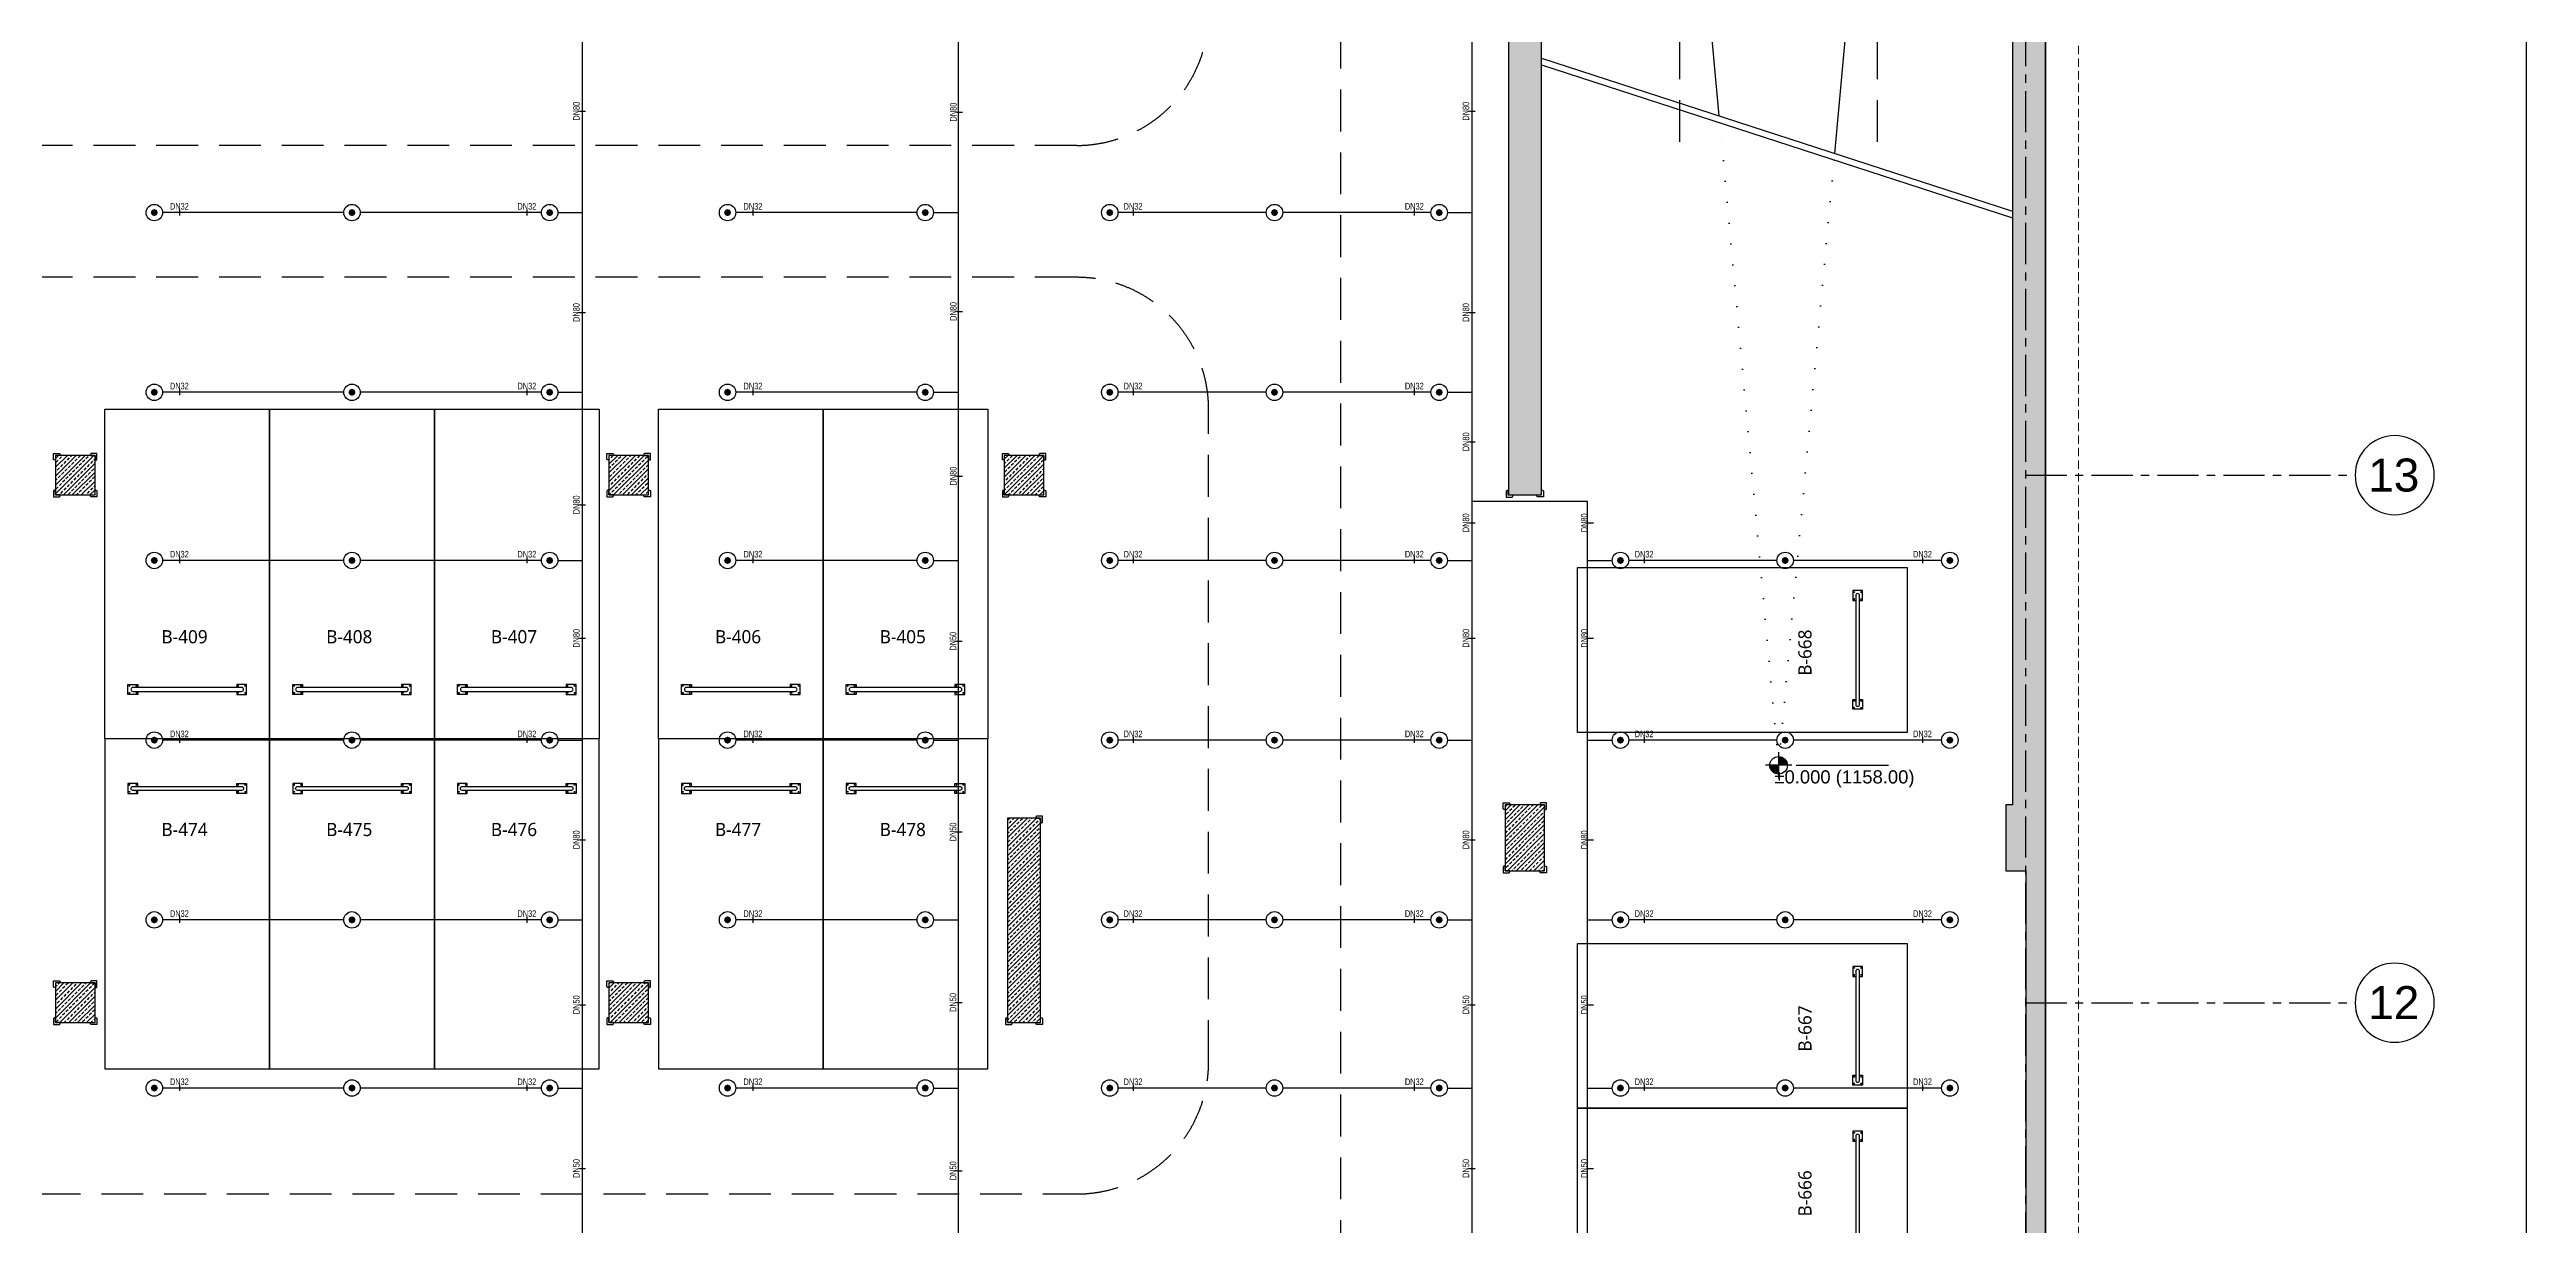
# Model space of a CAD drawing. Header units: millimetres. Extents: x -379292 to 1221486, y 92049 to 447512.
# Drawn here: x 394038 to 431628, y 173242 to 191072 of the extents above; entities that cross this region are included whole.
import ezdxf
from ezdxf.enums import TextEntityAlignment as Align
from ezdxf.lldxf.tags import DXFTag

# ---------------------------------------------------------------- set-up
doc = ezdxf.new("R2010")
doc.units = ezdxf.units.MM
for name, pattern in [('CENTER', [2, 1.25, -0.25, 0.25, -0.25]), ('DOT', [6.35, 0, -6.35]), ('HIDDEN', [9.525, 6.35, -3.175])]:
    doc.linetypes.add(name, pattern=pattern)
for name, color, linetype in [('-M-YNGN-BORUID', 7, 'Continuous'), ('-M-YNGN-BORUUZUN', 7, 'Continuous'), ('-M-YNGN-BORUYUK', 7, 'Continuous'), ('-M-YNGN-SPR-YUK', 7, 'Continuous'), ('-M-YNGN-ZON4-CAP-', 7, 'Continuous'), ('-M-YNGN-ZON4-SPR-', 7, 'Continuous'), ('05_AXIS', 211, 'CENTER'), ('05_AXIS NAME', 7, 'Continuous'), ('05_HATCH CONCRETE', 141, 'Continuous'), ('05_HATCH SOLID-2', 253, 'Continuous'), ('05_PLAN LEVEL', 2, 'Continuous'), ('05_SLOPE', 91, 'Continuous'), ('05_SYMBOL', 2, 'Continuous'), ('202-A-Y-MahalAd', 141, 'Continuous')]:
    doc.layers.add(name, color=color, linetype=linetype)
doc.layers.add('-M-YNGN-SPR-CAPCIZGI', color=188, linetype='Continuous', plot=False)
doc.layers.add('-M-YNGN-ZON4', color=3, linetype='SP', lineweight=30)
doc.layers.add('06_FORMWORK HIDDEN', color=252, linetype='HIDDEN2', lineweight=0)
doc.styles.add('CIZGI', font='tahoma.ttf', dxfattribs={"width": 0.8, "oblique": 20})
doc.styles.add('HCAD', font='HCAD.SHX', dxfattribs={"width": 0.8, "height": 0.2})
doc.styles.add('PIPESIZE', font='hcad.shx', dxfattribs={"width": 0.8})
doc.styles.add('SPR-NOT', font='romans.shx')
doc.styles.get("Standard").update_dxf_attribs({"font": 'segoeuil.ttf'})
doc.styles.add('YAZI-3', font='arial.ttf', dxfattribs={"height": 3})
doc.styles.add('YAZI-5', font='arial.ttf', dxfattribs={"height": 5})
tags = doc.linetypes.add('HIDDEN2', pattern=[0.1875, 0.125, -0.0625]).pattern_tags.tags
tags[6:7] = [DXFTag(74, 4), DXFTag(75, 0), DXFTag(340, '0'), DXFTag(46, 0.0), DXFTag(50, 0.0), DXFTag(44, 0.0), DXFTag(45, 0.0)]
tags[4:5] = [DXFTag(74, 4), DXFTag(75, 0), DXFTag(340, '0'), DXFTag(46, 0.0), DXFTag(50, 0.0), DXFTag(44, 0.0), DXFTag(45, 0.0)]
doc.linetypes.add('SP', pattern='A,2,-0.1,["SP",CIZGI,S=0.14,R=0.2,X=0,Y=-0.07],-0.255', length=2.355)
pattern_1 = [(225, (905000, -3e-07), (67.351921, -67.351921), []), (225, (904932.65, -3e-07), (67.351921, -67.351921), [47.625, -23.8125])]

# ---------------------------------------------------------------- blocks, each defined once
blk = doc.blocks.new('AWAKS ADI')
at = {"layer": '05_AXIS NAME', "color": 2}
blk.add_circle((0, 0), 6, dxfattribs=at)
at = {"layer": '05_AXIS NAME', "style": 'YAZI-5'}
blk.add_attdef('AKSADI', text='', height=5, dxfattribs=at).set_placement((0, 0), align=Align.MIDDLE_CENTER)
blk = doc.blocks.new('202_Aks')
at = {"layer": '05_AXIS', "ltscale": 500}
for p, q in [((137900, -182300), (137900, 5000)), ((137900, -93500), (142900, -93500)), ((137900, -101500), (142900, -101500))]:
    blk.add_line(p, q, dxfattribs=at)
at = {"layer": '05_AXIS NAME'}
ref = blk.add_blockref('AWAKS ADI', (143500, -93500), dxfattribs=dict(at, xscale=-100, yscale=100, zscale=100))
ref.add_attrib('AKSADI', '13', dxfattribs={"height": 500, "style": 'YAZI-5'}).set_placement((143486, -93498), align=Align.MIDDLE_CENTER)
ref = blk.add_blockref('AWAKS ADI', (143500, -101500), dxfattribs=dict(at, xscale=-100, yscale=100, zscale=100))
ref.add_attrib('AKSADI', '12', dxfattribs={"height": 500, "style": 'YAZI-5'}).set_placement((143486, -101498), align=Align.MIDDLE_CENTER)
blk = doc.blocks.new('202_Vida')
at = {"color": 0, "linetype": 'ByBlock', "ltscale": 0.2}
for points in [[(1, 0), (-1, 0)], [(0, 1), (0, -1)]]:
    blk.add_lwpolyline(points, dxfattribs=at)
at = {"color": 0, "linetype": 'ByBlock'}
for radius in [0.42, 0.23, 0.155]:
    blk.add_circle((0, 0), radius, dxfattribs=at)
blk = doc.blocks.new('202_Stoper')
at = {"color": 0, "linetype": 'ByBlock'}
for points in [[(-750, -30), (-750, -75), (-900, -75), (-900, 75), (-750, 75), (-750, 30)], [(750, -30), (750, -75), (900, -75), (900, 75), (750, 75), (750, 30)]]:
    blk.add_lwpolyline(points, dxfattribs=at)
blk.add_lwpolyline([(825, -30, 1), (825, 30), (-825, 30, 1), (-825, -30)], format="xyb", close=True, dxfattribs=at)
at = {"color": 0, "linetype": 'ByBlock', "yscale": 10, "zscale": 10, "rotation": 180}
for p, xscale in [((-877, 53), -10), ((-772, 53), 10), ((772, 53), -10), ((877, 53), 10)]:
    blk.add_blockref('202_Vida', p, dxfattribs=dict(at, xscale=xscale))
at = {"color": 0, "linetype": 'ByBlock', "yscale": 10, "zscale": 10}
for p, xscale in [((-877, -52), 10), ((-772, -52), -10), ((772, -52), 10), ((877, -52), -10)]:
    blk.add_blockref('202_Vida', p, dxfattribs=dict(at, xscale=xscale))
blk = doc.blocks.new('202_Mahalblok')
at = {"color": 0, "linetype": 'ByBlock', "flags": 128}
blk.add_lwpolyline([(0, 0), (0, 5000), (2500, 5000), (2500, 0)], close=True, dxfattribs=at)
at = {"color": 252}
blk.add_blockref('202_Stoper', (1250, 750), dxfattribs=at)
at = {"color": 0, "linetype": 'ByBlock', "ltscale": 25}
blk.add_attdef('MAHALNO', text='', height=200, dxfattribs=at).set_placement((1209, 1390), align=Align.BOTTOM_CENTER)
blk = doc.blocks.new('PLAN KOT IKILI')
at = {"layer": '05_PLAN LEVEL'}
h = blk.add_hatch(color=2, dxfattribs=at)
h.paths.add_polyline_path([(0, 2), (0, 0), (2, 0, 0.414214)])
h.paths.add_polyline_path([(0, 0), (-2, 0, 0.414214), (0, -2)])
at = {"layer": '05_PLAN LEVEL', "color": 2}
for p, q in [((3, 0), (-3, 0)), ((0, 3), (0, -3)), ((4, 0), (25, 0))]:
    blk.add_line(p, q, dxfattribs=at)
blk.add_circle((0, 0), 2, dxfattribs=at)
at = {"layer": '05_PLAN LEVEL', "style": 'YAZI-3'}
for tag, p in [('BITMISKOT', (15, 3)), ('KABAKOT', (15, -3))]:
    blk.add_attdef(tag, text='', height=3, dxfattribs=at).set_placement(p, align=Align.MIDDLE)
blk = doc.blocks.new('bariyer')
at = {"color": 8, "ltscale": 25}
blk.add_lwpolyline([(0, -70), (15, -70, 0.414214), (30, -55), (30, 30), (-55, 30, 0.414214), (-70, 15), (-70, 0), (0, 0)], format="xyb", close=True, dxfattribs=at)
blk = doc.blocks.new('OtoParkBodrumKatMimari')
at = {"layer": '05_HATCH CONCRETE'}
h = blk.add_hatch(dxfattribs=at)
h.set_pattern_fill('ANSI33', color=8, scale=15, angle=180, style=0)
h.set_pattern_definition(pattern_1)
h.paths.add_polyline_path([(96200, 177300), (96200, 177000), (96800, 177000), (96800, 177300), (104600, 177300), (104600, 177000), (105200, 177000), (105200, 177300), (113000, 177300), (113000, 177000), (113600, 177000), (113600, 177300), (121400, 177300), (121400, 177000), (122000, 177000), (122000, 177300), (127400, 177300), (127400, 177000), (128000, 177000), (128000, 177300), (135000, 177300), (135000, 177000), (135300, 177000), (135300, 172100), (135000, 172100), (135000, 171500), (135300, 171500), (135300, 164100), (135000, 164100), (135000, 163500), (135300, 163500), (135300, 156100), (135000, 156100), (135000, 155500), (135300, 155500), (135300, 148100), (135000, 148100), (135000, 147500), (135300, 147500), (135300, 144600), (135000, 144600), (135000, 144000), (135600, 144000), (135600, 144300), (142600, 144300), (142600, 144000), (142900, 144000), (142900, 140100), (142600, 140100), (142600, 139500), (142900, 139500), (142900, 132100), (142600, 132100), (142600, 131500), (142900, 131500), (142900, 127950), (142600, 127950), (142600, 127350), (142900, 127350), (142900, 124300), (142600, 124300), (142600, 123300), (142900, 123300), (142900, 113800), (142600, 113800), (142600, 112800), (142700, 112800), (142700, 100050), (135550, 100050), (135550, 108100), (135050, 108100), (135050, 83500), (135550, 83500), (135550, 99800), (142700, 99800), (142700, 78800), (142600, 78800), (142600, 77800), (142900, 77800), (142900, 68100), (142600, 68100), (142600, 67500), (143200, 67500), (143200, 144600), (135600, 144600), (135600, 177600), (71000, 177600), (71000, 177000), (71600, 177000), (71600, 177300), (79400, 177300), (79400, 177000), (80000, 177000), (80000, 177300), (87800, 177300), (87800, 177000), (88400, 177000), (88400, 177300)])
h = blk.add_hatch(dxfattribs=at)
h.set_pattern_fill('ANSI33', color=8, scale=15, angle=180, style=0)
h.set_pattern_definition(pattern_1)
h.paths.add_polyline_path([(113600, 84100), (113000, 84100), (113000, 83500), (113600, 83500)])
h = blk.add_hatch(dxfattribs=at)
h.set_pattern_fill('ANSI33', color=8, scale=15, angle=180, style=0)
h.set_pattern_definition(pattern_1)
h.paths.add_polyline_path([(122000, 84100), (121400, 84100), (121400, 83500), (122000, 83500)])
h = blk.add_hatch(dxfattribs=at)
h.set_pattern_fill('ANSI33', color=8, scale=15, angle=180, style=0)
h.set_pattern_definition(pattern_1)
h.paths.add_polyline_path([(128000, 84100), (127400, 84100), (127400, 83500), (128000, 83500)])
h = blk.add_hatch(dxfattribs=at)
h.set_pattern_fill('ANSI33', color=8, scale=15, angle=180, style=0)
h.set_pattern_definition(pattern_1)
h.paths.add_polyline_path([(127950, 78600), (127450, 78600), (127450, 75500), (127950, 75500)])
h = blk.add_hatch(dxfattribs=at)
h.set_pattern_fill('ANSI33', color=8, scale=15, angle=180, style=0)
h.set_pattern_definition(pattern_1)
h.paths.add_polyline_path([(135600, 78800), (135000, 78800), (135000, 77800), (135600, 77800)])
h = blk.add_hatch(dxfattribs=at)
h.set_pattern_fill('ANSI33', color=8, scale=15, angle=180, style=0)
h.set_pattern_definition(pattern_1)
h.paths.add_polyline_path([(113600, 76100), (113000, 76100), (113000, 75500), (113600, 75500)])
h = blk.add_hatch(dxfattribs=at)
h.set_pattern_fill('ANSI33', color=8, scale=15, angle=180, style=0)
h.set_pattern_definition(pattern_1)
h.paths.add_polyline_path([(122000, 76100), (121400, 76100), (121400, 75500), (122000, 75500)])
at = {"color": 5}
for points in [[(142900, 123300), (142900, 113800), (142600, 113800), (142600, 112800), (142700, 112800), (142700, 100050), (135550, 100050), (135550, 108100), (135050, 108100), (135050, 83500), (135550, 83500), (135550, 99800), (142700, 99800), (142700, 78800), (142600, 78800), (142600, 77800), (142900, 77800), (142900, 68100)], [(143200, 67500), (143200, 144600)]]:
    blk.add_lwpolyline(points, dxfattribs=at)
for points in [[(113600, 84100), (113000, 84100), (113000, 83500), (113600, 83500)], [(122000, 84100), (121400, 84100), (121400, 83500), (122000, 83500)], [(128000, 84100), (127400, 84100), (127400, 83500), (128000, 83500)], [(127950, 78600), (127450, 78600), (127450, 75500), (127950, 75500)], [(135600, 78800), (135000, 78800), (135000, 77800), (135600, 77800)], [(113600, 76100), (113000, 76100), (113000, 75500), (113600, 75500)], [(122000, 76100), (121400, 76100), (121400, 75500), (122000, 75500)]]:
    blk.add_lwpolyline(points, close=True, dxfattribs=at)
at = {"layer": '05_HATCH SOLID-2', "color": 251, "ltscale": 25}
blk.add_lwpolyline([(150500, -8770), (150500, 187430), (4700, 187430), (4700, 177600), (135600, 177600), (135600, 144600), (143200, 144600), (143200, 59700), (90240, -300), (70300, -300), (63119, 5881)], dxfattribs=at)
at = {"layer": '05_SLOPE'}
for points in [[(138250, 89250), (136150, 112200)], [(142150, 112200), (140000, 88680)], [(135550, 90125), (142700, 87805)], [(135550, 90020), (142700, 87700)]]:
    blk.add_lwpolyline(points, dxfattribs=at)
at = {"layer": '05_SLOPE', "linetype": 'DOT', "ltscale": 50}
blk.add_lwpolyline([(139990, 88580), (139150, 79400), (138260, 89140)], dxfattribs=at)
at = {"layer": '05_SYMBOL', "color": 252, "linetype": 'HIDDEN', "ltscale": 100}
for points in [[(132500, 166800), (132500, 53048)], [(137650, 88852), (137650, 116800)], [(128500, 86800), (19400, 86800)], [(130500, 74900), (130500, 84800)], [(19400, 72900), (128500, 72900)]]:
    blk.add_lwpolyline(points, dxfattribs=at)
for points in [[(140650, 88852), (140650, 116000, 0.414214), (135850, 120800), (128600, 120800)], [(17400, 100800, -0.414214), (19400, 102800), (128500, 102800, -0.414214), (130500, 100800), (130500, 90800, -0.414214), (128500, 88800), (19400, 88800, -0.414214), (17400, 90800), (17400, 100800)], [(130500, 84800, 0.414214), (128500, 86800)], [(128500, 72900, 0.414214), (130500, 74900)]]:
    blk.add_lwpolyline(points, format="xyb", dxfattribs=at)
at = {"layer": '06_FORMWORK HIDDEN', "linetype": 'HIDDEN', "ltscale": 20}
blk.add_line((143700, 59511), (143700, 145100), dxfattribs=at)
at = {"layer": '05_AXIS'}
blk.add_blockref('202_Aks', (5000, 177300), dxfattribs=at)
at = {"layer": '05_PLAN LEVEL'}
ref = blk.add_blockref('PLAN KOT IKILI', (139150, 79400), dxfattribs=dict(at, xscale=66.66666666666666, yscale=66.66666666666666, zscale=66.66666666666666))
ref.add_attrib('KABAKOT', '%%P0.000 (1158.00)', dxfattribs={"height": 200, "style": 'YAZI-3'}).set_placement((140150, 79200), align=Align.MIDDLE)
at = {"layer": '05_SYMBOL', "color": 8, "xscale": -1}
for p in [(113000, 84100), (121400, 84100), (127400, 84100), (135000, 78800), (113000, 76100), (121400, 76100)]:
    blk.add_blockref('bariyer', p, dxfattribs=at)
at = {"layer": '05_SYMBOL', "color": 8}
for p in [(113600, 84100), (122000, 84100), (128000, 84100), (127950, 78600), (135600, 78800), (113600, 76100), (122000, 76100)]:
    blk.add_blockref('bariyer', p, dxfattribs=at)
at = {"layer": '05_SYMBOL', "color": 8, "rotation": 180}
for p in [(113000, 83500), (121400, 83500), (127400, 83500), (135045, 83495), (135000, 77800), (113000, 75500), (121400, 75500), (127450, 75500)]:
    blk.add_blockref('bariyer', p, dxfattribs=at)
at = {"layer": '05_SYMBOL', "color": 8, "xscale": -1, "rotation": 180}
for p in [(113600, 83500), (122000, 83500), (128000, 83500), (135550, 83500), (135600, 77800), (113600, 75500), (122000, 75500), (127950, 75500)]:
    blk.add_blockref('bariyer', p, dxfattribs=at)
at = {"layer": '202-A-Y-MahalAd', "color": 8, "ltscale": 25}
for p, values in [((113750, 79800), {'MAHALNO': 'B-409'}), ((116250, 79800), {'MAHALNO': 'B-408'}), ((118750, 79800), {'MAHALNO': 'B-407'}), ((122150, 79800), {'MAHALNO': 'B-406'}), ((124650, 79800), {'MAHALNO': 'B-405'})]:
    blk.add_blockref('202_Mahalblok', p, dxfattribs=at).add_auto_attribs(values)
at = {"layer": '202-A-Y-MahalAd', "color": 8, "ltscale": 25, "rotation": 90}
for p, values in [((141100, 79900), {'MAHALNO': 'B-668'}), ((141100, 74200), {'MAHALNO': 'B-667'}), ((141100, 71700), {'MAHALNO': 'B-666'})]:
    blk.add_blockref('202_Mahalblok', p, dxfattribs=at).add_auto_attribs(values)
at = {"layer": '202-A-Y-MahalAd', "color": 8, "ltscale": 25}
ref = blk.add_blockref('202_Mahalblok', (113750, 79800), dxfattribs=dict(at, xscale=-1, rotation=180))
ref.add_attrib('MAHALNO', 'B-474', dxfattribs={"layer": '0', "color": 0, "linetype": 'ByBlock', "ltscale": 25, "height": 200}).set_placement((114959, 78267), align=Align.BOTTOM_CENTER)
ref = blk.add_blockref('202_Mahalblok', (116250, 79800), dxfattribs=dict(at, xscale=-1, rotation=180))
ref.add_attrib('MAHALNO', 'B-475', dxfattribs={"layer": '0', "color": 0, "linetype": 'ByBlock', "ltscale": 25, "height": 200}).set_placement((117459, 78267), align=Align.BOTTOM_CENTER)
ref = blk.add_blockref('202_Mahalblok', (118750, 79800), dxfattribs=dict(at, xscale=-1, rotation=180))
ref.add_attrib('MAHALNO', 'B-476', dxfattribs={"layer": '0', "color": 0, "linetype": 'ByBlock', "ltscale": 25, "height": 200}).set_placement((119959, 78267), align=Align.BOTTOM_CENTER)
ref = blk.add_blockref('202_Mahalblok', (122150, 79800), dxfattribs=dict(at, xscale=-1, rotation=180))
ref.add_attrib('MAHALNO', 'B-477', dxfattribs={"layer": '0', "color": 0, "linetype": 'ByBlock', "ltscale": 25, "height": 200}).set_placement((123359, 78267), align=Align.BOTTOM_CENTER)
ref = blk.add_blockref('202_Mahalblok', (124650, 79800), dxfattribs=dict(at, xscale=-1, rotation=180))
ref.add_attrib('MAHALNO', 'B-478', dxfattribs={"layer": '0', "color": 0, "linetype": 'ByBlock', "ltscale": 25, "height": 200}).set_placement((125859, 78267), align=Align.BOTTOM_CENTER)
blk = doc.blocks.new('SPRKL100')
at = {"layer": '-M-YNGN-SPR-CAPCIZGI'}
blk.add_line((0, 0.43), (0, -0.43), dxfattribs=at)
at = {"layer": '-M-YNGN-BORUID', "color": 0, "style": 'HCAD', "width": 0.8, "flags": 1}
blk.add_attdef('DIC', text='', height=0.4, dxfattribs=at).set_placement((0, -1.69), align=Align.CENTER)
at = {"layer": '-M-YNGN-BORUUZUN', "color": 0, "style": 'HCAD', "width": 0.7}
blk.add_attdef('BOY', text='', height=0.8, dxfattribs=at).set_placement((0, -1.08), align=Align.CENTER)
at = {"layer": '-M-YNGN-BORUYUK', "color": 6, "style": 'PIPESIZE', "width": 0.8}
blk.add_attdef('YUK', text='', height=0.5, dxfattribs=at).set_placement((0, 1.87), align=Align.CENTER)
at = {"color": 0, "style": 'PIPESIZE', "width": 0.7}
blk.add_attdef('CAP', text='', height=1, dxfattribs=at).set_placement((0, 0.45), align=Align.CENTER)
blk = doc.blocks.new('SP-C-UP-12')
at = {"ltscale": 10}
blk.add_line((0, 0), (0, 0), dxfattribs=at)
at = {"color": 1, "linetype": 'Continuous'}
blk.add_circle((0, 0), 12.5, dxfattribs=at)
at = {"ltscale": 10}
for points in [[(-5.4, 0), (-3.8, 3.8), (-3.8, -3.8), (0, 5.4)], [(-3.8, -3.8), (0, 5.4), (0, -5.4), (3.8, 3.8)], [(0, -5.4), (3.8, 3.8), (3.8, -3.8), (5.4, 0)]]:
    blk.add_solid(points, dxfattribs=at)
at = {"layer": '-M-YNGN-SPR-YUK', "style": 'SPR-NOT', "width": 0.5, "flags": 9}
for tag, p in [('YUK', (0, 17.8)), ('CAP', (0, 14.4)), ('TIP', (0.2, 10.8))]:
    blk.add_attdef(tag, text='', height=2.5, dxfattribs=at).set_placement(p, align=Align.MIDDLE_CENTER)
blk = doc.blocks.new('A$C69E781E7')
at = {"layer": '-M-YNGN-ZON4', "ltscale": 500}
for p, q in [((-1830.9, -7485.1), (-1830.9, -2137.6)), ((-1260.9, -2137.6), (-1260.9, -7485.1)), ((-480.9, -7485.1), (-480.9, -2137.6)), ((-2193.4, -5610.1), (-2468.4, -5610.1)), ((-1893.4, -5610.1), (-2168.4, -5610.1)), ((-1868.4, -5610.1), (-1830.9, -5610.1)), ((-1323.4, -5610.1), (-1598.4, -5610.1)), ((-1298.4, -5610.1), (-1260.9, -5610.1)), ((-793.4, -5610.1), (-1018.4, -5610.1)), ((-543.4, -5610.1), (-768.4, -5610.1)), ((-518.4, -5610.1), (-480.9, -5610.1)), ((-2193.4, -5882.6), (-2468.4, -5882.6)), ((-1893.4, -5882.6), (-2168.4, -5882.6)), ((-1868.4, -5882.6), (-1830.9, -5882.6)), ((-1323.4, -5882.6), (-1598.4, -5882.6)), ((-1298.4, -5882.6), (-1260.9, -5882.6)), ((-793.4, -5882.6), (-1018.4, -5882.6)), ((-543.4, -5882.6), (-768.4, -5882.6)), ((-518.4, -5882.6), (-480.9, -5882.6)), ((-305.9, -6048), (-480.9, -6048)), ((-305.9, -7485.1), (-305.9, -6048)), ((-2193.4, -6137.6), (-2468.4, -6137.6)), ((-1893.4, -6137.6), (-2168.4, -6137.6)), ((-1868.4, -6137.6), (-1830.9, -6137.6)), ((-1323.4, -6137.6), (-1598.4, -6137.6)), ((-1298.4, -6137.6), (-1260.9, -6137.6)), ((-793.4, -6137.6), (-1018.4, -6137.6)), ((-543.4, -6137.6), (-768.4, -6137.6)), ((-518.4, -6137.6), (-480.9, -6137.6)), ((-305.9, -6137.6), (-268.4, -6137.6)), ((-18.4, -6137.6), (-243.4, -6137.6)), ((231.6, -6137.6), (6.6, -6137.6)), ((-2193.4, -6410.1), (-2468.4, -6410.1)), ((-1893.4, -6410.1), (-2168.4, -6410.1)), ((-1868.4, -6410.1), (-1830.9, -6410.1)), ((-1323.4, -6410.1), (-1598.4, -6410.1)), ((-1298.4, -6410.1), (-1260.9, -6410.1)), ((-793.4, -6410.1), (-1018.4, -6410.1)), ((-543.4, -6410.1), (-768.4, -6410.1)), ((-518.4, -6410.1), (-480.9, -6410.1)), ((-305.9, -6410.1), (-268.4, -6410.1)), ((-18.4, -6410.1), (-243.4, -6410.1)), ((231.6, -6410.1), (6.6, -6410.1)), ((-2193.4, -6682.6), (-2468.4, -6682.6)), ((-1893.4, -6682.6), (-2168.4, -6682.6)), ((-1868.4, -6682.6), (-1830.9, -6682.6)), ((-1323.4, -6682.6), (-1598.4, -6682.6)), ((-1298.4, -6682.6), (-1260.9, -6682.6)), ((-793.4, -6682.6), (-1018.4, -6682.6)), ((-543.4, -6682.6), (-768.4, -6682.6)), ((-518.4, -6682.6), (-480.9, -6682.6)), ((-305.9, -6682.6), (-268.4, -6682.6)), ((-18.4, -6682.6), (-243.4, -6682.6)), ((231.6, -6682.6), (6.6, -6682.6)), ((-2193.4, -6937.6), (-2468.4, -6937.6)), ((-1893.4, -6937.6), (-2168.4, -6937.6)), ((-1868.4, -6937.6), (-1830.9, -6937.6)), ((-1323.4, -6937.6), (-1598.4, -6937.6)), ((-1298.4, -6937.6), (-1260.9, -6937.6)), ((-793.4, -6937.6), (-1018.4, -6937.6)), ((-543.4, -6937.6), (-768.4, -6937.6)), ((-518.4, -6937.6), (-480.9, -6937.6)), ((-305.9, -6937.6), (-268.4, -6937.6)), ((-18.4, -6937.6), (-243.4, -6937.6)), ((231.6, -6937.6), (6.6, -6937.6))]:
    blk.add_line(p, q, dxfattribs=at)
at = {"layer": '-M-YNGN-ZON4-CAP-'}
ref = blk.add_blockref('SPRKL100', (-1830.9, -5456.4), dxfattribs=dict(at, xscale=10.00000000000001, yscale=10.00000000000001, zscale=10.00000000000001, rotation=90))
ref.add_attrib('CAP', 'DN80', dxfattribs={"layer": '0', "color": 0, "height": 10, "rotation": 90, "style": 'PIPESIZE', "width": 0.7}).set_placement((-1835.4, -5456.4), align=Align.CENTER)
ref = blk.add_blockref('SPRKL100', (-1258.8, -5457.7), dxfattribs=dict(at, xscale=10.00000000000001, yscale=10.00000000000001, zscale=10.00000000000001, rotation=90))
ref.add_attrib('CAP', 'DN80', dxfattribs={"layer": '0', "color": 0, "height": 10, "rotation": 90, "style": 'PIPESIZE', "width": 0.7}).set_placement((-1263.3, -5457.7), align=Align.CENTER)
ref = blk.add_blockref('SPRKL100', (-480.9, -5456.4), dxfattribs=dict(at, xscale=10.00000000000001, yscale=10.00000000000001, zscale=10.00000000000001, rotation=90))
ref.add_attrib('CAP', 'DN80', dxfattribs={"layer": '0', "color": 0, "height": 10, "rotation": 90, "style": 'PIPESIZE', "width": 0.7}).set_placement((-485.4, -5456.4), align=Align.CENTER)
ref = blk.add_blockref('SPRKL100', (-2442.9, -5610.1), dxfattribs=dict(at, xscale=10, yscale=10, zscale=10))
ref.add_attrib('CAP', 'DN32', dxfattribs={"layer": '0', "color": 0, "height": 10, "style": 'PIPESIZE', "width": 0.7}).set_placement((-2442.9, -5605.6), align=Align.CENTER)
ref = blk.add_blockref('SPRKL100', (-1915.5, -5610.1), dxfattribs=dict(at, xscale=10, yscale=10, zscale=10))
ref.add_attrib('CAP', 'DN32', dxfattribs={"layer": '0', "color": 0, "height": 10, "style": 'PIPESIZE', "width": 0.7}).set_placement((-1915.5, -5605.6), align=Align.CENTER)
ref = blk.add_blockref('SPRKL100', (-1572.4, -5610.1), dxfattribs=dict(at, xscale=10, yscale=10, zscale=10))
ref.add_attrib('CAP', 'DN32', dxfattribs={"layer": '0', "color": 0, "height": 10, "style": 'PIPESIZE', "width": 0.7}).set_placement((-1572.4, -5605.6), align=Align.CENTER)
ref = blk.add_blockref('SPRKL100', (-995.6, -5610.1), dxfattribs=dict(at, xscale=10, yscale=10, zscale=10))
ref.add_attrib('CAP', 'DN32', dxfattribs={"layer": '0', "color": 0, "height": 10, "style": 'PIPESIZE', "width": 0.7}).set_placement((-995.6, -5605.6), align=Align.CENTER)
ref = blk.add_blockref('SPRKL100', (-568.7, -5610.1), dxfattribs=dict(at, xscale=10, yscale=10, zscale=10))
ref.add_attrib('CAP', 'DN32', dxfattribs={"layer": '0', "color": 0, "height": 10, "style": 'PIPESIZE', "width": 0.7}).set_placement((-568.7, -5605.6), align=Align.CENTER)
ref = blk.add_blockref('SPRKL100', (-1830.9, -5761.7), dxfattribs=dict(at, xscale=10.00000000000001, yscale=10.00000000000001, zscale=10.00000000000001, rotation=90))
ref.add_attrib('CAP', 'DN80', dxfattribs={"layer": '0', "color": 0, "height": 10, "rotation": 90, "style": 'PIPESIZE', "width": 0.7}).set_placement((-1835.4, -5761.7), align=Align.CENTER)
ref = blk.add_blockref('SPRKL100', (-1258.8, -5760), dxfattribs=dict(at, xscale=10.00000000000001, yscale=10.00000000000001, zscale=10.00000000000001, rotation=90))
ref.add_attrib('CAP', 'DN80', dxfattribs={"layer": '0', "color": 0, "height": 10, "rotation": 90, "style": 'PIPESIZE', "width": 0.7}).set_placement((-1263.3, -5760), align=Align.CENTER)
ref = blk.add_blockref('SPRKL100', (-480.9, -5761.7), dxfattribs=dict(at, xscale=10.00000000000001, yscale=10.00000000000001, zscale=10.00000000000001, rotation=90))
ref.add_attrib('CAP', 'DN80', dxfattribs={"layer": '0', "color": 0, "height": 10, "rotation": 90, "style": 'PIPESIZE', "width": 0.7}).set_placement((-485.4, -5761.7), align=Align.CENTER)
ref = blk.add_blockref('SPRKL100', (-2442.9, -5882.6), dxfattribs=dict(at, xscale=10, yscale=10, zscale=10))
ref.add_attrib('CAP', 'DN32', dxfattribs={"layer": '0', "color": 0, "height": 10, "style": 'PIPESIZE', "width": 0.7}).set_placement((-2442.9, -5878.1), align=Align.CENTER)
ref = blk.add_blockref('SPRKL100', (-1915.5, -5882.6), dxfattribs=dict(at, xscale=10, yscale=10, zscale=10))
ref.add_attrib('CAP', 'DN32', dxfattribs={"layer": '0', "color": 0, "height": 10, "style": 'PIPESIZE', "width": 0.7}).set_placement((-1915.5, -5878.1), align=Align.CENTER)
ref = blk.add_blockref('SPRKL100', (-1572.4, -5882.6), dxfattribs=dict(at, xscale=10, yscale=10, zscale=10))
ref.add_attrib('CAP', 'DN32', dxfattribs={"layer": '0', "color": 0, "height": 10, "style": 'PIPESIZE', "width": 0.7}).set_placement((-1572.4, -5878.1), align=Align.CENTER)
ref = blk.add_blockref('SPRKL100', (-995.6, -5882.6), dxfattribs=dict(at, xscale=10, yscale=10, zscale=10))
ref.add_attrib('CAP', 'DN32', dxfattribs={"layer": '0', "color": 0, "height": 10, "style": 'PIPESIZE', "width": 0.7}).set_placement((-995.6, -5878.1), align=Align.CENTER)
ref = blk.add_blockref('SPRKL100', (-568.7, -5882.6), dxfattribs=dict(at, xscale=10, yscale=10, zscale=10))
ref.add_attrib('CAP', 'DN32', dxfattribs={"layer": '0', "color": 0, "height": 10, "style": 'PIPESIZE', "width": 0.7}).set_placement((-568.7, -5878.1), align=Align.CENTER)
ref = blk.add_blockref('SPRKL100', (-480.9, -5957.7), dxfattribs=dict(at, xscale=10.00000000000001, yscale=10.00000000000001, zscale=10.00000000000001, rotation=90))
ref.add_attrib('CAP', 'DN80', dxfattribs={"layer": '0', "color": 0, "height": 10, "rotation": 90, "style": 'PIPESIZE', "width": 0.7}).set_placement((-485.4, -5957.7), align=Align.CENTER)
ref = blk.add_blockref('SPRKL100', (-1258.8, -6009.7), dxfattribs=dict(at, xscale=10.00000000000001, yscale=10.00000000000001, zscale=10.00000000000001, rotation=90))
ref.add_attrib('CAP', 'DN80', dxfattribs={"layer": '0', "color": 0, "height": 10, "rotation": 90, "style": 'PIPESIZE', "width": 0.7}).set_placement((-1263.3, -6009.7), align=Align.CENTER)
ref = blk.add_blockref('SPRKL100', (-1830.9, -6053.4), dxfattribs=dict(at, xscale=10.00000000000001, yscale=10.00000000000001, zscale=10.00000000000001, rotation=90))
ref.add_attrib('CAP', 'DN80', dxfattribs={"layer": '0', "color": 0, "height": 10, "rotation": 90, "style": 'PIPESIZE', "width": 0.7}).set_placement((-1835.4, -6053.4), align=Align.CENTER)
ref = blk.add_blockref('SPRKL100', (-480.9, -6080.6), dxfattribs=dict(at, xscale=10.00000000000001, yscale=10.00000000000001, zscale=10.00000000000001, rotation=90))
ref.add_attrib('CAP', 'DN80', dxfattribs={"layer": '0', "color": 0, "height": 10, "rotation": 90, "style": 'PIPESIZE', "width": 0.7}).set_placement((-485.4, -6080.6), align=Align.CENTER)
ref = blk.add_blockref('SPRKL100', (-301.2, -6080.6), dxfattribs=dict(at, xscale=10.00000000000001, yscale=10.00000000000001, zscale=10.00000000000001, rotation=90))
ref.add_attrib('CAP', 'DN80', dxfattribs={"layer": '0', "color": 0, "height": 10, "rotation": 90, "style": 'PIPESIZE', "width": 0.7}).set_placement((-305.7, -6080.6), align=Align.CENTER)
ref = blk.add_blockref('SPRKL100', (-2442.9, -6137.6), dxfattribs=dict(at, xscale=10, yscale=10, zscale=10))
ref.add_attrib('CAP', 'DN32', dxfattribs={"layer": '0', "color": 0, "height": 10, "style": 'PIPESIZE', "width": 0.7}).set_placement((-2442.9, -6133.1), align=Align.CENTER)
ref = blk.add_blockref('SPRKL100', (-1915.5, -6137.6), dxfattribs=dict(at, xscale=10, yscale=10, zscale=10))
ref.add_attrib('CAP', 'DN32', dxfattribs={"layer": '0', "color": 0, "height": 10, "style": 'PIPESIZE', "width": 0.7}).set_placement((-1915.5, -6133.1), align=Align.CENTER)
ref = blk.add_blockref('SPRKL100', (-1572.4, -6137.6), dxfattribs=dict(at, xscale=10, yscale=10, zscale=10))
ref.add_attrib('CAP', 'DN32', dxfattribs={"layer": '0', "color": 0, "height": 10, "style": 'PIPESIZE', "width": 0.7}).set_placement((-1572.4, -6133.1), align=Align.CENTER)
ref = blk.add_blockref('SPRKL100', (-995.6, -6137.6), dxfattribs=dict(at, xscale=10, yscale=10, zscale=10))
ref.add_attrib('CAP', 'DN32', dxfattribs={"layer": '0', "color": 0, "height": 10, "style": 'PIPESIZE', "width": 0.7}).set_placement((-995.6, -6133.1), align=Align.CENTER)
ref = blk.add_blockref('SPRKL100', (-568.7, -6137.6), dxfattribs=dict(at, xscale=10, yscale=10, zscale=10))
ref.add_attrib('CAP', 'DN32', dxfattribs={"layer": '0', "color": 0, "height": 10, "style": 'PIPESIZE', "width": 0.7}).set_placement((-568.7, -6133.1), align=Align.CENTER)
ref = blk.add_blockref('SPRKL100', (-220, -6137.6), dxfattribs=dict(at, xscale=10, yscale=10, zscale=10))
ref.add_attrib('CAP', 'DN32', dxfattribs={"layer": '0', "color": 0, "height": 10, "style": 'PIPESIZE', "width": 0.7}).set_placement((-220, -6133.1), align=Align.CENTER)
ref = blk.add_blockref('SPRKL100', (202.5, -6137.6), dxfattribs=dict(at, xscale=10, yscale=10, zscale=10))
ref.add_attrib('CAP', 'DN32', dxfattribs={"layer": '0', "color": 0, "height": 10, "style": 'PIPESIZE', "width": 0.7}).set_placement((202.5, -6133.1), align=Align.CENTER)
ref = blk.add_blockref('SPRKL100', (-1830.9, -6255.7), dxfattribs=dict(at, xscale=10.00000000000001, yscale=10.00000000000001, zscale=10.00000000000001, rotation=90))
ref.add_attrib('CAP', 'DN80', dxfattribs={"layer": '0', "color": 0, "height": 10, "rotation": 90, "style": 'PIPESIZE', "width": 0.7}).set_placement((-1835.4, -6255.7), align=Align.CENTER)
ref = blk.add_blockref('SPRKL100', (-1259.2, -6260.1), dxfattribs=dict(at, xscale=10.00000000000001, yscale=10.00000000000001, zscale=10.00000000000001, rotation=90))
ref.add_attrib('CAP', 'DN50', dxfattribs={"layer": '0', "color": 0, "height": 10, "rotation": 90, "style": 'PIPESIZE', "width": 0.7}).set_placement((-1263.7, -6260.1), align=Align.CENTER)
ref = blk.add_blockref('SPRKL100', (-480.9, -6255.7), dxfattribs=dict(at, xscale=10.00000000000001, yscale=10.00000000000001, zscale=10.00000000000001, rotation=90))
ref.add_attrib('CAP', 'DN80', dxfattribs={"layer": '0', "color": 0, "height": 10, "rotation": 90, "style": 'PIPESIZE', "width": 0.7}).set_placement((-485.4, -6255.7), align=Align.CENTER)
ref = blk.add_blockref('SPRKL100', (-301.2, -6255.7), dxfattribs=dict(at, xscale=10.00000000000001, yscale=10.00000000000001, zscale=10.00000000000001, rotation=90))
ref.add_attrib('CAP', 'DN80', dxfattribs={"layer": '0', "color": 0, "height": 10, "rotation": 90, "style": 'PIPESIZE', "width": 0.7}).set_placement((-305.7, -6255.7), align=Align.CENTER)
ref = blk.add_blockref('SPRKL100', (-2442.9, -6410.1), dxfattribs=dict(at, xscale=10, yscale=10, zscale=10))
ref.add_attrib('CAP', 'DN32', dxfattribs={"layer": '0', "color": 0, "height": 10, "style": 'PIPESIZE', "width": 0.7}).set_placement((-2442.9, -6405.6), align=Align.CENTER)
ref = blk.add_blockref('SPRKL100', (-1915.5, -6410.1), dxfattribs=dict(at, xscale=10, yscale=10, zscale=10))
ref.add_attrib('CAP', 'DN32', dxfattribs={"layer": '0', "color": 0, "height": 10, "style": 'PIPESIZE', "width": 0.7}).set_placement((-1915.5, -6405.6), align=Align.CENTER)
ref = blk.add_blockref('SPRKL100', (-1572.4, -6410.1), dxfattribs=dict(at, xscale=10, yscale=10, zscale=10))
ref.add_attrib('CAP', 'DN32', dxfattribs={"layer": '0', "color": 0, "height": 10, "style": 'PIPESIZE', "width": 0.7}).set_placement((-1572.4, -6405.6), align=Align.CENTER)
ref = blk.add_blockref('SPRKL100', (-995.6, -6410.1), dxfattribs=dict(at, xscale=10, yscale=10, zscale=10))
ref.add_attrib('CAP', 'DN32', dxfattribs={"layer": '0', "color": 0, "height": 10, "style": 'PIPESIZE', "width": 0.7}).set_placement((-995.6, -6405.6), align=Align.CENTER)
ref = blk.add_blockref('SPRKL100', (-568.7, -6410.1), dxfattribs=dict(at, xscale=10, yscale=10, zscale=10))
ref.add_attrib('CAP', 'DN32', dxfattribs={"layer": '0', "color": 0, "height": 10, "style": 'PIPESIZE', "width": 0.7}).set_placement((-568.7, -6405.6), align=Align.CENTER)
ref = blk.add_blockref('SPRKL100', (-220, -6410.1), dxfattribs=dict(at, xscale=10, yscale=10, zscale=10))
ref.add_attrib('CAP', 'DN32', dxfattribs={"layer": '0', "color": 0, "height": 10, "style": 'PIPESIZE', "width": 0.7}).set_placement((-220, -6405.6), align=Align.CENTER)
ref = blk.add_blockref('SPRKL100', (202.5, -6410.1), dxfattribs=dict(at, xscale=10, yscale=10, zscale=10))
ref.add_attrib('CAP', 'DN32', dxfattribs={"layer": '0', "color": 0, "height": 10, "style": 'PIPESIZE', "width": 0.7}).set_placement((202.5, -6405.6), align=Align.CENTER)
ref = blk.add_blockref('SPRKL100', (-1259.2, -6549.3), dxfattribs=dict(at, xscale=10.00000000000001, yscale=10.00000000000001, zscale=10.00000000000001, rotation=90))
ref.add_attrib('CAP', 'DN50', dxfattribs={"layer": '0', "color": 0, "height": 10, "rotation": 90, "style": 'PIPESIZE', "width": 0.7}).set_placement((-1263.7, -6549.3), align=Align.CENTER)
ref = blk.add_blockref('SPRKL100', (-1830.9, -6561.3), dxfattribs=dict(at, xscale=10.00000000000001, yscale=10.00000000000001, zscale=10.00000000000001, rotation=90))
ref.add_attrib('CAP', 'DN80', dxfattribs={"layer": '0', "color": 0, "height": 10, "rotation": 90, "style": 'PIPESIZE', "width": 0.7}).set_placement((-1835.4, -6561.3), align=Align.CENTER)
ref = blk.add_blockref('SPRKL100', (-480.9, -6561.3), dxfattribs=dict(at, xscale=10.00000000000001, yscale=10.00000000000001, zscale=10.00000000000001, rotation=90))
ref.add_attrib('CAP', 'DN80', dxfattribs={"layer": '0', "color": 0, "height": 10, "rotation": 90, "style": 'PIPESIZE', "width": 0.7}).set_placement((-485.4, -6561.3), align=Align.CENTER)
ref = blk.add_blockref('SPRKL100', (-301.2, -6561.3), dxfattribs=dict(at, xscale=10.00000000000001, yscale=10.00000000000001, zscale=10.00000000000001, rotation=90))
ref.add_attrib('CAP', 'DN80', dxfattribs={"layer": '0', "color": 0, "height": 10, "rotation": 90, "style": 'PIPESIZE', "width": 0.7}).set_placement((-305.7, -6561.3), align=Align.CENTER)
ref = blk.add_blockref('SPRKL100', (-2442.9, -6682.6), dxfattribs=dict(at, xscale=10, yscale=10, zscale=10))
ref.add_attrib('CAP', 'DN32', dxfattribs={"layer": '0', "color": 0, "height": 10, "style": 'PIPESIZE', "width": 0.7}).set_placement((-2442.9, -6678.1), align=Align.CENTER)
ref = blk.add_blockref('SPRKL100', (-1915.5, -6682.6), dxfattribs=dict(at, xscale=10, yscale=10, zscale=10))
ref.add_attrib('CAP', 'DN32', dxfattribs={"layer": '0', "color": 0, "height": 10, "style": 'PIPESIZE', "width": 0.7}).set_placement((-1915.5, -6678.1), align=Align.CENTER)
ref = blk.add_blockref('SPRKL100', (-1572.4, -6682.6), dxfattribs=dict(at, xscale=10, yscale=10, zscale=10))
ref.add_attrib('CAP', 'DN32', dxfattribs={"layer": '0', "color": 0, "height": 10, "style": 'PIPESIZE', "width": 0.7}).set_placement((-1572.4, -6678.1), align=Align.CENTER)
ref = blk.add_blockref('SPRKL100', (-995.6, -6682.6), dxfattribs=dict(at, xscale=10, yscale=10, zscale=10))
ref.add_attrib('CAP', 'DN32', dxfattribs={"layer": '0', "color": 0, "height": 10, "style": 'PIPESIZE', "width": 0.7}).set_placement((-995.6, -6678.1), align=Align.CENTER)
ref = blk.add_blockref('SPRKL100', (-568.7, -6682.6), dxfattribs=dict(at, xscale=10, yscale=10, zscale=10))
ref.add_attrib('CAP', 'DN32', dxfattribs={"layer": '0', "color": 0, "height": 10, "style": 'PIPESIZE', "width": 0.7}).set_placement((-568.7, -6678.1), align=Align.CENTER)
ref = blk.add_blockref('SPRKL100', (-220, -6682.6), dxfattribs=dict(at, xscale=10, yscale=10, zscale=10))
ref.add_attrib('CAP', 'DN32', dxfattribs={"layer": '0', "color": 0, "height": 10, "style": 'PIPESIZE', "width": 0.7}).set_placement((-220, -6678.1), align=Align.CENTER)
ref = blk.add_blockref('SPRKL100', (202.5, -6682.6), dxfattribs=dict(at, xscale=10, yscale=10, zscale=10))
ref.add_attrib('CAP', 'DN32', dxfattribs={"layer": '0', "color": 0, "height": 10, "style": 'PIPESIZE', "width": 0.7}).set_placement((202.5, -6678.1), align=Align.CENTER)
ref = blk.add_blockref('SPRKL100', (-1830.9, -6811.4), dxfattribs=dict(at, xscale=10.00000000000001, yscale=10.00000000000001, zscale=10.00000000000001, rotation=90))
ref.add_attrib('CAP', 'DN50', dxfattribs={"layer": '0', "color": 0, "height": 10, "rotation": 90, "style": 'PIPESIZE', "width": 0.7}).set_placement((-1835.4, -6811.4), align=Align.CENTER)
ref = blk.add_blockref('SPRKL100', (-1259.2, -6807.9), dxfattribs=dict(at, xscale=10.00000000000001, yscale=10.00000000000001, zscale=10.00000000000001, rotation=90))
ref.add_attrib('CAP', 'DN50', dxfattribs={"layer": '0', "color": 0, "height": 10, "rotation": 90, "style": 'PIPESIZE', "width": 0.7}).set_placement((-1263.7, -6807.9), align=Align.CENTER)
ref = blk.add_blockref('SPRKL100', (-480.9, -6811.4), dxfattribs=dict(at, xscale=10.00000000000001, yscale=10.00000000000001, zscale=10.00000000000001, rotation=90))
ref.add_attrib('CAP', 'DN50', dxfattribs={"layer": '0', "color": 0, "height": 10, "rotation": 90, "style": 'PIPESIZE', "width": 0.7}).set_placement((-485.4, -6811.4), align=Align.CENTER)
ref = blk.add_blockref('SPRKL100', (-301.2, -6811.4), dxfattribs=dict(at, xscale=10.00000000000001, yscale=10.00000000000001, zscale=10.00000000000001, rotation=90))
ref.add_attrib('CAP', 'DN50', dxfattribs={"layer": '0', "color": 0, "height": 10, "rotation": 90, "style": 'PIPESIZE', "width": 0.7}).set_placement((-305.7, -6811.4), align=Align.CENTER)
ref = blk.add_blockref('SPRKL100', (-2442.9, -6937.6), dxfattribs=dict(at, xscale=10, yscale=10, zscale=10))
ref.add_attrib('CAP', 'DN32', dxfattribs={"layer": '0', "color": 0, "height": 10, "style": 'PIPESIZE', "width": 0.7}).set_placement((-2442.9, -6933.1), align=Align.CENTER)
ref = blk.add_blockref('SPRKL100', (-1915.5, -6937.6), dxfattribs=dict(at, xscale=10, yscale=10, zscale=10))
ref.add_attrib('CAP', 'DN32', dxfattribs={"layer": '0', "color": 0, "height": 10, "style": 'PIPESIZE', "width": 0.7}).set_placement((-1915.5, -6933.1), align=Align.CENTER)
ref = blk.add_blockref('SPRKL100', (-1572.4, -6937.6), dxfattribs=dict(at, xscale=10, yscale=10, zscale=10))
ref.add_attrib('CAP', 'DN32', dxfattribs={"layer": '0', "color": 0, "height": 10, "style": 'PIPESIZE', "width": 0.7}).set_placement((-1572.4, -6933.1), align=Align.CENTER)
ref = blk.add_blockref('SPRKL100', (-995.6, -6937.6), dxfattribs=dict(at, xscale=10, yscale=10, zscale=10))
ref.add_attrib('CAP', 'DN32', dxfattribs={"layer": '0', "color": 0, "height": 10, "style": 'PIPESIZE', "width": 0.7}).set_placement((-995.6, -6933.1), align=Align.CENTER)
ref = blk.add_blockref('SPRKL100', (-568.7, -6937.6), dxfattribs=dict(at, xscale=10, yscale=10, zscale=10))
ref.add_attrib('CAP', 'DN32', dxfattribs={"layer": '0', "color": 0, "height": 10, "style": 'PIPESIZE', "width": 0.7}).set_placement((-568.7, -6933.1), align=Align.CENTER)
ref = blk.add_blockref('SPRKL100', (-220, -6937.6), dxfattribs=dict(at, xscale=10, yscale=10, zscale=10))
ref.add_attrib('CAP', 'DN32', dxfattribs={"layer": '0', "color": 0, "height": 10, "style": 'PIPESIZE', "width": 0.7}).set_placement((-220, -6933.1), align=Align.CENTER)
ref = blk.add_blockref('SPRKL100', (202.5, -6937.6), dxfattribs=dict(at, xscale=10, yscale=10, zscale=10))
ref.add_attrib('CAP', 'DN32', dxfattribs={"layer": '0', "color": 0, "height": 10, "style": 'PIPESIZE', "width": 0.7}).set_placement((202.5, -6933.1), align=Align.CENTER)
ref = blk.add_blockref('SPRKL100', (-1830.9, -7059.6), dxfattribs=dict(at, xscale=10.00000000000001, yscale=10.00000000000001, zscale=10.00000000000001, rotation=90))
ref.add_attrib('CAP', 'DN50', dxfattribs={"layer": '0', "color": 0, "height": 10, "rotation": 90, "style": 'PIPESIZE', "width": 0.7}).set_placement((-1835.4, -7059.6), align=Align.CENTER)
ref = blk.add_blockref('SPRKL100', (-1259.2, -7063), dxfattribs=dict(at, xscale=10.00000000000001, yscale=10.00000000000001, zscale=10.00000000000001, rotation=90))
ref.add_attrib('CAP', 'DN50', dxfattribs={"layer": '0', "color": 0, "height": 10, "rotation": 90, "style": 'PIPESIZE', "width": 0.7}).set_placement((-1263.7, -7063), align=Align.CENTER)
ref = blk.add_blockref('SPRKL100', (-480.9, -7059.6), dxfattribs=dict(at, xscale=10.00000000000001, yscale=10.00000000000001, zscale=10.00000000000001, rotation=90))
ref.add_attrib('CAP', 'DN50', dxfattribs={"layer": '0', "color": 0, "height": 10, "rotation": 90, "style": 'PIPESIZE', "width": 0.7}).set_placement((-485.4, -7059.6), align=Align.CENTER)
ref = blk.add_blockref('SPRKL100', (-301.2, -7059.6), dxfattribs=dict(at, xscale=10.00000000000001, yscale=10.00000000000001, zscale=10.00000000000001, rotation=90))
ref.add_attrib('CAP', 'DN50', dxfattribs={"layer": '0', "color": 0, "height": 10, "rotation": 90, "style": 'PIPESIZE', "width": 0.7}).set_placement((-305.7, -7059.6), align=Align.CENTER)
at = {"layer": '-M-YNGN-ZON4-SPR-'}
for p in [(-2480.9, -5610.1), (-2180.9, -5610.1), (-1880.9, -5610.1), (-1610.9, -5610.1), (-1310.9, -5610.1), (-1030.9, -5610.1), (-780.9, -5610.1), (-530.9, -5610.1), (-2480.9, -5882.6), (-2180.9, -5882.6), (-1880.9, -5882.6), (-1610.9, -5882.6), (-1310.9, -5882.6), (-1030.9, -5882.6), (-780.9, -5882.6), (-530.9, -5882.6), (-2480.9, -6137.6), (-2180.9, -6137.6), (-1880.9, -6137.6), (-1610.9, -6137.6), (-1310.9, -6137.6), (-1030.9, -6137.6), (-780.9, -6137.6), (-530.9, -6137.6), (-255.9, -6137.6), (-5.9, -6137.6), (244.1, -6137.6), (-2480.9, -6410.1), (-2180.9, -6410.1), (-1880.9, -6410.1), (-1610.9, -6410.1), (-1310.9, -6410.1), (-1030.9, -6410.1), (-780.9, -6410.1), (-530.9, -6410.1), (-255.9, -6410.1), (-5.9, -6410.1), (244.1, -6410.1), (-2480.9, -6682.6), (-2180.9, -6682.6), (-1880.9, -6682.6), (-1610.9, -6682.6), (-1310.9, -6682.6), (-1030.9, -6682.6), (-780.9, -6682.6), (-530.9, -6682.6), (-255.9, -6682.6), (-5.9, -6682.6), (244.1, -6682.6), (-2480.9, -6937.6), (-2180.9, -6937.6), (-1880.9, -6937.6), (-1610.9, -6937.6), (-1310.9, -6937.6), (-1030.9, -6937.6), (-780.9, -6937.6), (-530.9, -6937.6), (-255.9, -6937.6), (-5.9, -6937.6), (244.1, -6937.6)]:
    blk.add_blockref('SP-C-UP-12', p, dxfattribs=at)

msp = doc.modelspace()

# ---------------------------------------------------------------- block references
at = {"color": 8}
msp.add_blockref('OtoParkBodrumKatMimari', (281127.6, 100818.8), dxfattribs=at)

# ---------------------------------------------------------------- next in the draw order: block references
at = {"layer": '-M-YNGN-ZON4', "ltscale": 25, "xscale": 10, "yscale": 10, "zscale": 10}
msp.add_blockref('A$C69E781E7', (420436.6, 244701.5), dxfattribs=at)

doc.saveas('drawing.dxf')
